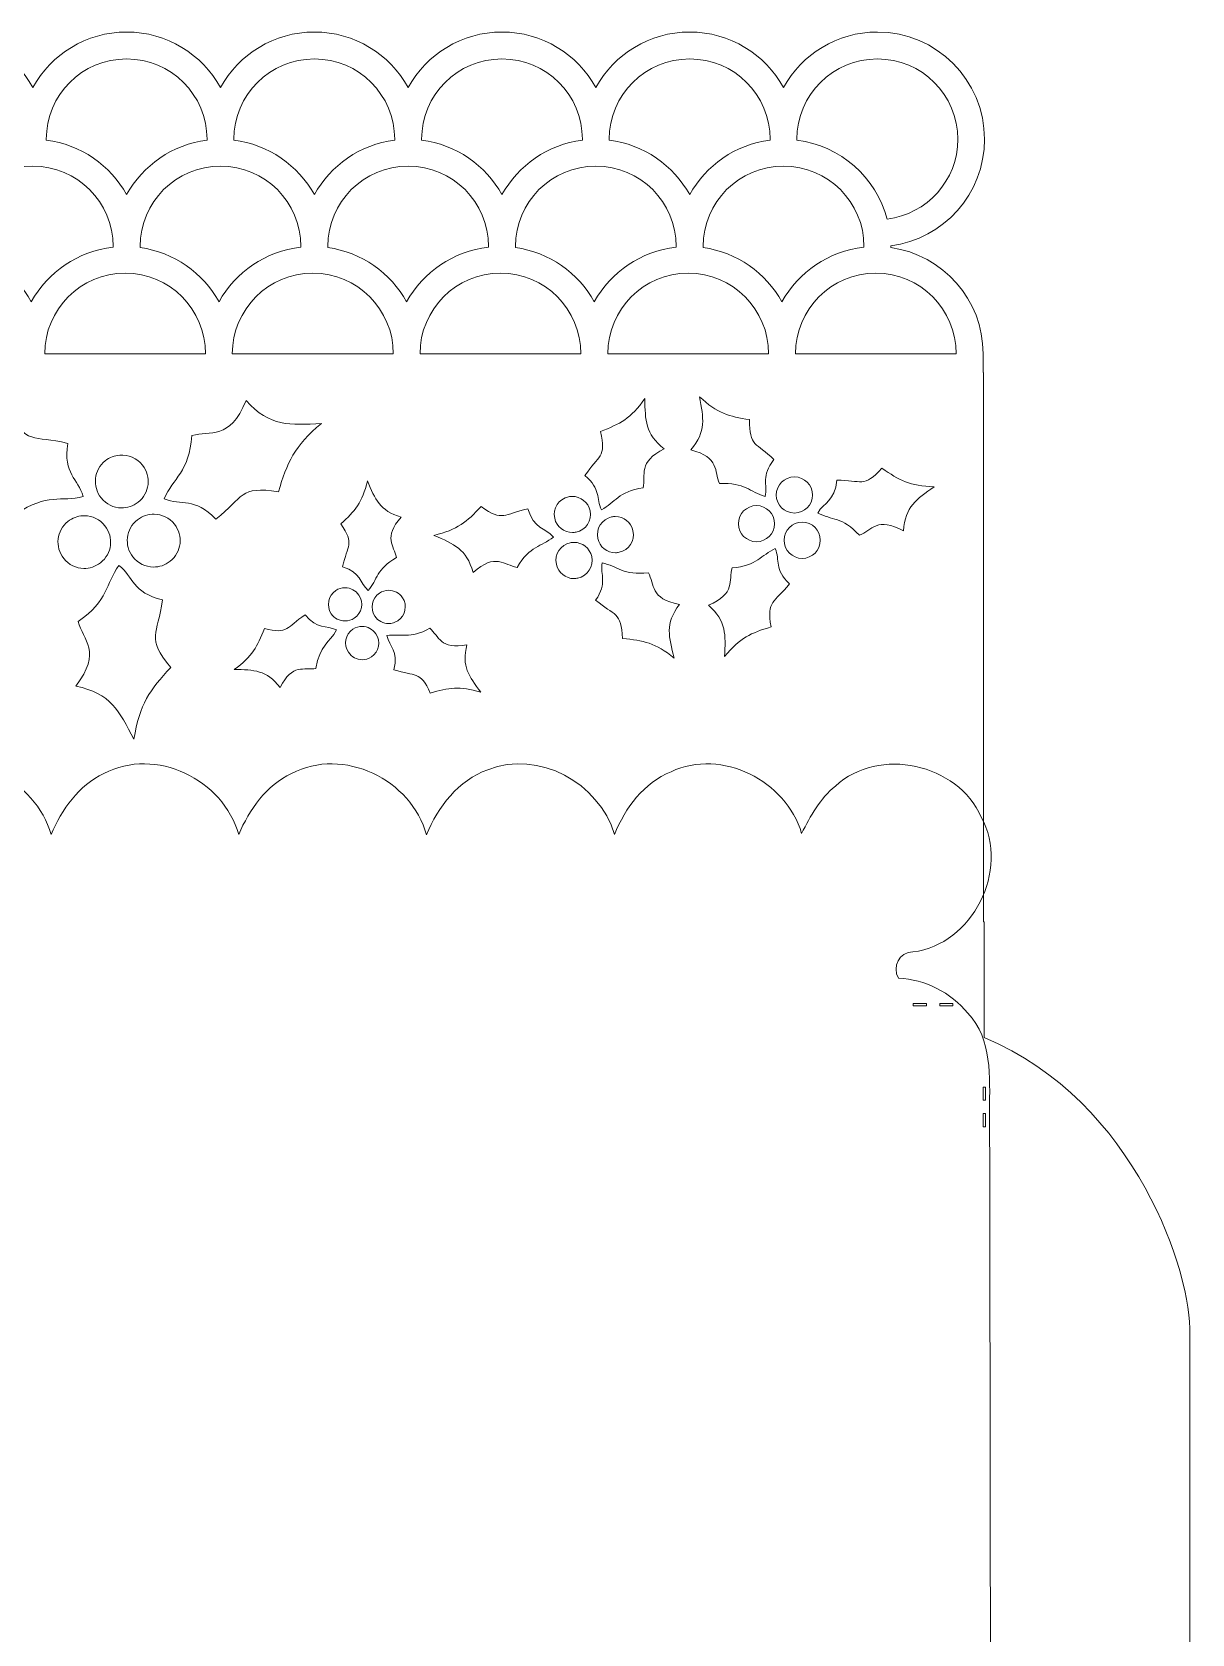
# Model space of a CAD drawing. Header units: centimetres. Extents: x -16.3 to 16.3, y -13.7 to 13.7.
# Drawn here: x -7.95 to 1.96, y 0 to 13.68 of the extents above; entities that cross this region are included whole.
import ezdxf

# ---------------------------------------------------------------- set-up
doc = ezdxf.new("R2010")
doc.units = ezdxf.units.CM
doc.header["$MEASUREMENT"] = 0
doc.layers.add('Layer 1', color=7, linetype='Continuous')

msp = doc.modelspace()

# ---------------------------------------------------------------- linework, layer by layer
at = {"layer": 'Layer 1', "color": 37, "lineweight": 15}
for points, knots in [([(-13.5518, 13.68486), (-14.05769, 13.68486), (-14.46755, 13.27432), (-14.46755, 12.7684), (-14.46755, 12.7684), (-14.46755, 12.30125), (-14.11816, 11.91596), (-13.66627, 11.85967), (-13.66627, 11.85967), (-13.66628, 11.85719), (-13.66627, 11.85515), (-13.66627, 11.85265), (-13.66627, 11.85265), (-13.66627, 11.85265), (-13.66627, 11.84773), (-13.66627, 11.84773), (-13.66627, 11.84773), (-14.12432, 11.79716), (-14.4809, 11.40844), (-14.4809, 10.93689), (-14.4809, 10.93689), (-14.4809, 10.93689), (-14.4809, 10.77607), (-14.4809, 10.77607), (-14.4809, 10.77607), (-14.4809, 10.77607), (-14.48511, 10.77607), (-14.48511, 10.77607), (-14.48511, 10.77607), (-14.48511, 10.77607), (-14.48511, 5.37284), (-14.48511, 5.37284), (-14.48511, 5.37284), (-14.48511, 5.37284), (-14.4816, 5.37284), (-14.4816, 5.37284), (-14.4816, 5.37284), (-14.4816, 5.37284), (-14.4816, 5.0828), (-14.4816, 5.0828), (-14.4816, 5.0828), (-15.79493, 4.52906), (-16.26916, 3.06029), (-16.25061, 2.56027), (-16.25061, 2.56027), (-16.25061, 2.56027), (-16.25061, -4.94132), (-16.25061, -4.94132), (-16.25061, -4.94132), (-16.25061, -4.94132), (-14.4816, -4.94132), (-14.4816, -4.94132), (-14.4816, -4.94132), (-14.4816, -4.94132), (-14.4816, -5.12672), (-14.4816, -5.12672), (-14.4816, -5.12672), (-14.4816, -5.12672), (-14.483, -5.12672), (-14.483, -5.12672), (-14.483, -5.12672), (-14.483, -5.12672), (-14.483, -13.68522), (-14.483, -13.68522), (-14.483, -13.68522), (-14.483, -13.68522), (0.18661, -13.68522), (0.18661, -13.68522), (0.18661, -13.68522), (0.18661, -13.68522), (0.18661, -5.12672), (0.18661, -5.12672), (0.18661, -5.12672), (0.18661, -5.12672), (0.1852, -5.12672), (0.1852, -5.12672), (0.1852, -5.12672), (0.1852, -5.12672), (0.1852, -4.94132), (0.1852, -4.94132), (0.1852, -4.94132), (0.1852, -4.94132), (1.94157, -4.94132), (1.94157, -4.94132), (1.94157, -4.94132), (1.94157, -4.94132), (1.94157, 2.56027), (1.94157, 2.56027), (1.94157, 2.56027), (1.95983, 3.06387), (1.48935, 4.54962), (0.1852, 5.09404), (0.1852, 5.09404), (0.1852, 5.09404), (0.1852, 6.08213), (0.1852, 6.08213), (0.1852, 6.08213), (0.1852, 6.08213), (0.18029, 6.08213), (0.18029, 6.08213), (0.18029, 6.08213), (0.18029, 6.08213), (0.18029, 10.77607), (0.18029, 10.77607), (0.18029, 10.77607), (0.18029, 10.77607), (0.17608, 10.77607), (0.17608, 10.77607), (0.17608, 10.77607), (0.17608, 10.77607), (0.17608, 10.93689), (0.17608, 10.93689), (0.17608, 10.93689), (0.17608, 11.39969), (-0.16747, 11.78168), (-0.61327, 11.84351), (-0.61327, 11.84351), (-0.61327, 11.84351), (-0.61327, 11.85264), (-0.61327, 11.85264), (-0.61327, 11.85264), (-0.61327, 11.85264), (-0.61327, 11.85966), (-0.61327, 11.85966), (-0.61327, 11.85966), (-0.16131, 11.91597), (0.18801, 12.30122), (0.18801, 12.76839), (0.18801, 12.76839), (0.18801, 13.27429), (-0.22112, 13.68485), (-0.72704, 13.68485), (-0.72704, 13.68485), (-1.07199, 13.68485), (-1.37277, 13.49327), (-1.52903, 13.21152), (-1.52903, 13.21152), (-1.68523, 13.49327), (-1.98531, 13.68485), (-2.33031, 13.68485), (-2.33031, 13.68485), (-2.67525, 13.68485), (-2.97535, 13.49327), (-3.1316, 13.21152), (-3.1316, 13.21152), (-3.2878, 13.49327), (-3.58858, 13.68485), (-3.93359, 13.68485), (-3.93359, 13.68485), (-4.27853, 13.68485), (-4.57864, 13.49327), (-4.73487, 13.21152), (-4.73487, 13.21152), (-4.89108, 13.49327), (-5.19115, 13.68485), (-5.53616, 13.68485), (-5.53616, 13.68485), (-5.8811, 13.68485), (-6.18261, 13.49327), (-6.33885, 13.21152), (-6.33885, 13.21152), (-6.49505, 13.49327), (-6.79513, 13.68485), (-7.14014, 13.68485), (-7.14014, 13.68485), (-7.48509, 13.68485), (-7.78518, 13.49327), (-7.94143, 13.21152), (-7.94143, 13.21152), (-8.09762, 13.49327), (-8.39841, 13.68485), (-8.74341, 13.68485), (-8.74341, 13.68485), (-9.08836, 13.68485), (-9.38848, 13.49327), (-9.5447, 13.21152), (-9.5447, 13.21152), (-9.70093, 13.49327), (-10.00101, 13.68485), (-10.34599, 13.68485), (-10.34599, 13.68485), (-10.69097, 13.68485), (-10.99104, 13.49327), (-11.14727, 13.21152), (-11.14727, 13.21152), (-11.30348, 13.49327), (-11.60427, 13.68485), (-11.94926, 13.68485), (-11.94926, 13.68485), (-12.29423, 13.68485), (-12.59433, 13.49327), (-12.75055, 13.21152), (-12.75055, 13.21152), (-12.90676, 13.49327), (-13.20687, 13.68485), (-13.55183, 13.68485), (-13.55183, 13.68485), (-13.55183, 13.68485), (-13.5518, 13.68486), (-13.5518, 13.68486)], [0, 0, 0, 0, 0.01960784, 0.01960784, 0.01960784, 0.01960784, 0.03921569, 0.03921569, 0.03921569, 0.03921569, 0.05882353, 0.05882353, 0.05882353, 0.05882353, 0.07843137, 0.07843137, 0.07843137, 0.07843137, 0.09803922, 0.09803922, 0.09803922, 0.09803922, 0.11764706, 0.11764706, 0.11764706, 0.11764706, 0.1372549, 0.1372549, 0.1372549, 0.1372549, 0.15686275, 0.15686275, 0.15686275, 0.15686275, 0.17647059, 0.17647059, 0.17647059, 0.17647059, 0.19607843, 0.19607843, 0.19607843, 0.19607843, 0.21568627, 0.21568627, 0.21568627, 0.21568627, 0.23529412, 0.23529412, 0.23529412, 0.23529412, 0.25490196, 0.25490196, 0.25490196, 0.25490196, 0.2745098, 0.2745098, 0.2745098, 0.2745098, 0.29411765, 0.29411765, 0.29411765, 0.29411765, 0.31372549, 0.31372549, 0.31372549, 0.31372549, 0.33333333, 0.33333333, 0.33333333, 0.33333333, 0.35294118, 0.35294118, 0.35294118, 0.35294118, 0.37254902, 0.37254902, 0.37254902, 0.37254902, 0.39215686, 0.39215686, 0.39215686, 0.39215686, 0.41176471, 0.41176471, 0.41176471, 0.41176471, 0.43137255, 0.43137255, 0.43137255, 0.43137255, 0.45098039, 0.45098039, 0.45098039, 0.45098039, 0.47058824, 0.47058824, 0.47058824, 0.47058824, 0.49019608, 0.49019608, 0.49019608, 0.49019608, 0.50980392, 0.50980392, 0.50980392, 0.50980392, 0.52941176, 0.52941176, 0.52941176, 0.52941176, 0.54901961, 0.54901961, 0.54901961, 0.54901961, 0.56862745, 0.56862745, 0.56862745, 0.56862745, 0.58823529, 0.58823529, 0.58823529, 0.58823529, 0.60784314, 0.60784314, 0.60784314, 0.60784314, 0.62745098, 0.62745098, 0.62745098, 0.62745098, 0.64705882, 0.64705882, 0.64705882, 0.64705882, 0.66666667, 0.66666667, 0.66666667, 0.66666667, 0.68627451, 0.68627451, 0.68627451, 0.68627451, 0.70588235, 0.70588235, 0.70588235, 0.70588235, 0.7254902, 0.7254902, 0.7254902, 0.7254902, 0.74509804, 0.74509804, 0.74509804, 0.74509804, 0.76470588, 0.76470588, 0.76470588, 0.76470588, 0.78431373, 0.78431373, 0.78431373, 0.78431373, 0.80392157, 0.80392157, 0.80392157, 0.80392157, 0.82352941, 0.82352941, 0.82352941, 0.82352941, 0.84313725, 0.84313725, 0.84313725, 0.84313725, 0.8627451, 0.8627451, 0.8627451, 0.8627451, 0.88235294, 0.88235294, 0.88235294, 0.88235294, 0.90196078, 0.90196078, 0.90196078, 0.90196078, 0.92156863, 0.92156863, 0.92156863, 0.92156863, 0.94117647, 0.94117647, 0.94117647, 0.94117647, 0.96078431, 0.96078431, 0.96078431, 0.96078431, 1, 1, 1, 1]), ([(-7.14012, 13.45522), (-6.76068, 13.45522), (-6.45261, 13.14783), (-6.45261, 12.76841), (-6.45261, 12.76841), (-6.45261, 12.76841), (-6.45261, 12.76139), (-6.45261, 12.76139), (-6.45261, 12.76139), (-6.74864, 12.72436), (-7.00153, 12.54579), (-7.14012, 12.29579), (-7.14012, 12.29579), (-7.27873, 12.5458), (-7.53018, 12.72436), (-7.82623, 12.76139), (-7.82623, 12.76139), (-7.82623, 12.76139), (-7.82623, 12.76841), (-7.82623, 12.76841), (-7.82623, 12.76841), (-7.82623, 13.14785), (-7.51955, 13.45522), (-7.14012, 13.45522)], [0, 0, 0, 0, 0.14285714, 0.14285714, 0.14285714, 0.14285714, 0.28571429, 0.28571429, 0.28571429, 0.28571429, 0.42857143, 0.42857143, 0.42857143, 0.42857143, 0.57142857, 0.57142857, 0.57142857, 0.57142857, 0.71428571, 0.71428571, 0.71428571, 0.71428571, 1, 1, 1, 1]), ([(-5.53615, 13.45522), (-5.1567, 13.45522), (-4.85004, 13.14783), (-4.85004, 12.76841), (-4.85004, 12.76841), (-4.85004, 12.76841), (-4.85004, 12.76139), (-4.85004, 12.76139), (-4.85004, 12.76139), (-5.14609, 12.72436), (-5.39756, 12.54576), (-5.53615, 12.29579), (-5.53615, 12.29579), (-5.67477, 12.54577), (-5.92763, 12.72436), (-6.22367, 12.76139), (-6.22367, 12.76139), (-6.22367, 12.76139), (-6.22367, 12.76841), (-6.22367, 12.76841), (-6.22367, 12.76841), (-6.22366, 13.14785), (-5.91558, 13.45522), (-5.53615, 13.45522)], [0, 0, 0, 0, 0.14285714, 0.14285714, 0.14285714, 0.14285714, 0.28571429, 0.28571429, 0.28571429, 0.28571429, 0.42857143, 0.42857143, 0.42857143, 0.42857143, 0.57142857, 0.57142857, 0.57142857, 0.57142857, 0.71428571, 0.71428571, 0.71428571, 0.71428571, 1, 1, 1, 1]), ([(-3.93358, 13.45522), (-3.55413, 13.45522), (-3.24677, 13.14783), (-3.24677, 12.76841), (-3.24677, 12.76841), (-3.24677, 12.76841), (-3.24677, 12.76139), (-3.24677, 12.76139), (-3.24677, 12.76139), (-3.54281, 12.72436), (-3.79499, 12.54576), (-3.93358, 12.29579), (-3.93358, 12.29579), (-4.07219, 12.54577), (-4.32436, 12.72436), (-4.62039, 12.76139), (-4.62039, 12.76139), (-4.62039, 12.76139), (-4.62039, 12.76841), (-4.62039, 12.76841), (-4.62039, 12.76841), (-4.62039, 13.14785), (-4.31301, 13.45522), (-3.93358, 13.45522)], [0, 0, 0, 0, 0.14285714, 0.14285714, 0.14285714, 0.14285714, 0.28571429, 0.28571429, 0.28571429, 0.28571429, 0.42857143, 0.42857143, 0.42857143, 0.42857143, 0.57142857, 0.57142857, 0.57142857, 0.57142857, 0.71428571, 0.71428571, 0.71428571, 0.71428571, 1, 1, 1, 1]), ([(-2.33031, 13.45522), (-1.95087, 13.45522), (-1.64279, 13.14783), (-1.64279, 12.76841), (-1.64279, 12.76841), (-1.64279, 12.76591), (-1.64419, 12.76388), (-1.64419, 12.76139), (-1.64419, 12.76139), (-1.94023, 12.72436), (-2.19169, 12.54576), (-2.3303, 12.29579), (-2.3303, 12.29579), (-2.46892, 12.54577), (-2.72179, 12.72436), (-3.01782, 12.76139), (-3.01782, 12.76139), (-3.01782, 12.76139), (-3.01782, 12.76841), (-3.01782, 12.76841), (-3.01782, 12.76841), (-3.01782, 13.14785), (-2.70973, 13.45522), (-2.3303, 13.45522), (-2.3303, 13.45522), (-2.3303, 13.45522), (-2.33031, 13.45522), (-2.33031, 13.45522)], [0, 0, 0, 0, 0.125, 0.125, 0.125, 0.125, 0.25, 0.25, 0.25, 0.25, 0.375, 0.375, 0.375, 0.375, 0.5, 0.5, 0.5, 0.5, 0.625, 0.625, 0.625, 0.625, 0.75, 0.75, 0.75, 0.75, 1, 1, 1, 1]), ([(-0.72704, 13.45522), (-0.34759, 13.45522), (-0.04023, 13.14783), (-0.04023, 12.76841), (-0.04023, 12.76841), (-0.04023, 12.41748), (-0.30376, 12.12874), (-0.64348, 12.08721), (-0.64348, 12.08721), (-0.73756, 12.44367), (-1.04118, 12.71471), (-1.41456, 12.76138), (-1.41456, 12.76138), (-1.41456, 12.76138), (-1.41456, 12.7684), (-1.41456, 12.7684), (-1.41456, 12.7684), (-1.41455, 13.14784), (-1.10648, 13.45521), (-0.72704, 13.45521), (-0.72704, 13.45521), (-0.72704, 13.45521), (-0.72704, 13.45522), (-0.72704, 13.45522)], [0, 0, 0, 0, 0.14285714, 0.14285714, 0.14285714, 0.14285714, 0.28571429, 0.28571429, 0.28571429, 0.28571429, 0.42857143, 0.42857143, 0.42857143, 0.42857143, 0.57142857, 0.57142857, 0.57142857, 0.57142857, 0.71428571, 0.71428571, 0.71428571, 0.71428571, 1, 1, 1, 1]), ([(-7.94141, 12.53947), (-7.56197, 12.53947), (-7.25459, 12.23206), (-7.25459, 11.85266), (-7.25459, 11.85266), (-7.25459, 11.85266), (-7.25459, 11.84634), (-7.25459, 11.84634), (-7.25459, 11.84634), (-7.55606, 11.81284), (-7.81346, 11.6343), (-7.95405, 11.38074), (-7.95405, 11.38074), (-8.09066, 11.62713), (-8.33775, 11.80302), (-8.62822, 11.84353), (-8.62822, 11.84353), (-8.62822, 11.84353), (-8.62822, 11.85266), (-8.62822, 11.85266), (-8.62822, 11.85266), (-8.62822, 12.23207), (-8.32078, 12.53947), (-7.94141, 12.53947)], [0, 0, 0, 0, 0.14285714, 0.14285714, 0.14285714, 0.14285714, 0.28571429, 0.28571429, 0.28571429, 0.28571429, 0.42857143, 0.42857143, 0.42857143, 0.42857143, 0.57142857, 0.57142857, 0.57142857, 0.57142857, 0.71428571, 0.71428571, 0.71428571, 0.71428571, 1, 1, 1, 1]), ([(-6.33744, 12.53947), (-5.958, 12.53947), (-5.65133, 12.23206), (-5.65133, 11.85266), (-5.65133, 11.85266), (-5.65133, 11.85266), (-5.65133, 11.84634), (-5.65133, 11.84634), (-5.65133, 11.84634), (-5.95278, 11.81284), (-6.2102, 11.6343), (-6.35079, 11.38074), (-6.35079, 11.38074), (-6.48742, 11.62713), (-6.73447, 11.80302), (-7.02496, 11.84353), (-7.02496, 11.84353), (-7.02498, 11.84651), (-7.02496, 11.84968), (-7.02496, 11.85266), (-7.02496, 11.85266), (-7.02496, 12.23207), (-6.71689, 12.53947), (-6.33744, 12.53947)], [0, 0, 0, 0, 0.14285714, 0.14285714, 0.14285714, 0.14285714, 0.28571429, 0.28571429, 0.28571429, 0.28571429, 0.42857143, 0.42857143, 0.42857143, 0.42857143, 0.57142857, 0.57142857, 0.57142857, 0.57142857, 0.71428571, 0.71428571, 0.71428571, 0.71428571, 1, 1, 1, 1]), ([(-4.73487, 12.53947), (-4.35544, 12.53947), (-4.04876, 12.23206), (-4.04876, 11.85266), (-4.04876, 11.85266), (-4.04876, 11.85266), (-4.04876, 11.84634), (-4.04876, 11.84634), (-4.04876, 11.84634), (-4.35021, 11.81284), (-4.60763, 11.6343), (-4.74822, 11.38074), (-4.74822, 11.38074), (-4.88483, 11.62713), (-5.13121, 11.80302), (-5.42169, 11.84353), (-5.42169, 11.84353), (-5.42169, 11.84353), (-5.42169, 11.85266), (-5.42169, 11.85266), (-5.42169, 11.85266), (-5.42169, 12.23207), (-5.11433, 12.53947), (-4.73487, 12.53947)], [0, 0, 0, 0, 0.14285714, 0.14285714, 0.14285714, 0.14285714, 0.28571429, 0.28571429, 0.28571429, 0.28571429, 0.42857143, 0.42857143, 0.42857143, 0.42857143, 0.57142857, 0.57142857, 0.57142857, 0.57142857, 0.71428571, 0.71428571, 0.71428571, 0.71428571, 1, 1, 1, 1]), ([(-3.1316, 12.53947), (-2.75216, 12.53947), (-2.44549, 12.23206), (-2.44549, 11.85266), (-2.44549, 11.85266), (-2.44549, 11.85266), (-2.44549, 11.84634), (-2.44549, 11.84634), (-2.44549, 11.84634), (-2.74696, 11.81284), (-3.00435, 11.6343), (-3.14495, 11.38074), (-3.14495, 11.38074), (-3.28158, 11.62713), (-3.52865, 11.80302), (-3.81912, 11.84353), (-3.81912, 11.84353), (-3.81912, 11.84353), (-3.81912, 11.85266), (-3.81912, 11.85266), (-3.81912, 11.85266), (-3.81912, 12.23207), (-3.51106, 12.53947), (-3.1316, 12.53947)], [0, 0, 0, 0, 0.14285714, 0.14285714, 0.14285714, 0.14285714, 0.28571429, 0.28571429, 0.28571429, 0.28571429, 0.42857143, 0.42857143, 0.42857143, 0.42857143, 0.57142857, 0.57142857, 0.57142857, 0.57142857, 0.71428571, 0.71428571, 0.71428571, 0.71428571, 1, 1, 1, 1]), ([(-1.52903, 12.53947), (-1.14958, 12.53947), (-0.84151, 12.23206), (-0.84151, 11.85266), (-0.84151, 11.85266), (-0.84151, 11.8506), (-0.84292, 11.8484), (-0.84292, 11.84634), (-0.84292, 11.84634), (-1.14438, 11.81284), (-1.40177, 11.6343), (-1.54238, 11.38074), (-1.54238, 11.38074), (-1.67899, 11.62713), (-1.92537, 11.80302), (-2.21585, 11.84353), (-2.21585, 11.84353), (-2.21585, 11.84353), (-2.21585, 11.85266), (-2.21585, 11.85266), (-2.21585, 11.85266), (-2.21585, 12.23207), (-1.90847, 12.53947), (-1.52904, 12.53947), (-1.52904, 12.53947), (-1.52904, 12.53947), (-1.52903, 12.53947), (-1.52903, 12.53947)], [0, 0, 0, 0, 0.125, 0.125, 0.125, 0.125, 0.25, 0.25, 0.25, 0.25, 0.375, 0.375, 0.375, 0.375, 0.5, 0.5, 0.5, 0.5, 0.625, 0.625, 0.625, 0.625, 0.75, 0.75, 0.75, 0.75, 1, 1, 1, 1]), ([(-7.15206, 11.62442), (-6.77262, 11.62442), (-6.46524, 11.31633), (-6.46524, 10.9369), (-6.46524, 10.9369), (-6.46524, 10.9369), (-7.83957, 10.9369), (-7.83957, 10.9369), (-7.83957, 10.9369), (-7.83957, 11.31632), (-7.53143, 11.62442), (-7.15205, 11.62442), (-7.15205, 11.62442), (-7.15205, 11.62442), (-7.15206, 11.62442), (-7.15206, 11.62442)], [0, 0, 0, 0, 0.2, 0.2, 0.2, 0.2, 0.4, 0.4, 0.4, 0.4, 0.6, 0.6, 0.6, 0.6, 1, 1, 1, 1]), ([(-5.54949, 11.62442), (-5.17007, 11.62442), (-4.86196, 11.31633), (-4.86197, 10.9369), (-4.86197, 10.9369), (-4.86197, 10.9369), (-6.23701, 10.9369), (-6.23701, 10.9369), (-6.23701, 10.9369), (-6.23701, 11.31632), (-5.92895, 11.62442), (-5.54949, 11.62442)], [0, 0, 0, 0, 0.25, 0.25, 0.25, 0.25, 0.5, 0.5, 0.5, 0.5, 1, 1, 1, 1]), ([(-3.94622, 11.62442), (-3.56677, 11.62442), (-3.25939, 11.31633), (-3.25941, 10.9369), (-3.25941, 10.9369), (-3.25941, 10.9369), (-4.63374, 10.9369), (-4.63374, 10.9369), (-4.63374, 10.9369), (-4.63374, 11.31632), (-4.32568, 11.62442), (-3.94622, 11.62442)], [0, 0, 0, 0, 0.25, 0.25, 0.25, 0.25, 0.5, 0.5, 0.5, 0.5, 1, 1, 1, 1]), ([(-2.34366, 11.62442), (-1.96421, 11.62442), (-1.65613, 11.31633), (-1.65614, 10.9369), (-1.65614, 10.9369), (-1.65614, 10.9369), (-3.02977, 10.9369), (-3.02977, 10.9369), (-3.02977, 10.9369), (-3.02977, 11.31632), (-2.72311, 11.62442), (-2.34366, 11.62442)], [0, 0, 0, 0, 0.25, 0.25, 0.25, 0.25, 0.5, 0.5, 0.5, 0.5, 1, 1, 1, 1]), ([(-0.74038, 11.62442), (-0.36095, 11.62442), (-0.05357, 11.31633), (-0.05357, 10.9369), (-0.05357, 10.9369), (-0.05357, 10.9369), (-1.4272, 10.9369), (-1.4272, 10.9369), (-1.4272, 10.9369), (-1.4272, 11.31632), (-1.11983, 11.62442), (-0.74038, 11.62442)], [0, 0, 0, 0, 0.25, 0.25, 0.25, 0.25, 0.5, 0.5, 0.5, 0.5, 1, 1, 1, 1]), ([(-2.71375, 10.55346), (-2.70965, 10.36464), (-2.7123, 10.25352), (-2.54731, 10.12438), (-2.54731, 10.12438), (-2.77551, 10.01119), (-2.70444, 9.90209), (-2.72709, 9.79151), (-2.72709, 9.79151), (-2.94173, 9.7587), (-2.96545, 9.6667), (-3.08454, 9.6033), (-3.08454, 9.6033), (-3.13133, 9.70068), (-3.08525, 9.78045), (-3.22569, 9.89544), (-3.22569, 9.89544), (-3.10891, 10.06928), (-3.03936, 10.04784), (-3.09296, 10.27326), (-3.09296, 10.27326), (-2.92625, 10.33562), (-2.83307, 10.38305), (-2.71374, 10.55346), (-2.71374, 10.55346), (-2.71374, 10.55346), (-2.71375, 10.55346), (-2.71375, 10.55346)], [0, 0, 0, 0, 0.125, 0.125, 0.125, 0.125, 0.25, 0.25, 0.25, 0.25, 0.375, 0.375, 0.375, 0.375, 0.5, 0.5, 0.5, 0.5, 0.625, 0.625, 0.625, 0.625, 0.75, 0.75, 0.75, 0.75, 1, 1, 1, 1]), ([(-2.24745, 10.56962), (-2.09526, 10.42776), (-1.99439, 10.40001), (-1.81837, 10.37369), (-1.81837, 10.37369), (-1.8239, 10.14205), (-1.76089, 10.17814), (-1.6105, 10.03239), (-1.6105, 10.03239), (-1.72397, 9.8907), (-1.66154, 9.82206), (-1.68705, 9.71707), (-1.68705, 9.71707), (-1.81673, 9.75431), (-1.85934, 9.83988), (-2.07611, 9.82733), (-2.07611, 9.82733), (-2.12127, 9.93078), (-2.07445, 10.05202), (-2.3212, 10.11526), (-2.3212, 10.11526), (-2.18669, 10.2759), (-2.21218, 10.38409), (-2.24746, 10.56963), (-2.24746, 10.56963), (-2.24746, 10.56963), (-2.24745, 10.56962), (-2.24745, 10.56962)], [0, 0, 0, 0, 0.125, 0.125, 0.125, 0.125, 0.25, 0.25, 0.25, 0.25, 0.375, 0.375, 0.375, 0.375, 0.5, 0.5, 0.5, 0.5, 0.625, 0.625, 0.625, 0.625, 0.75, 0.75, 0.75, 0.75, 1, 1, 1, 1]), ([(-8.15771, 10.45023), (-7.9958, 10.15304), (-7.93938, 10.24363), (-7.64295, 10.17073), (-7.64295, 10.17073), (-7.68303, 9.90846), (-7.55434, 9.86959), (-7.51022, 9.71707), (-7.51022, 9.71707), (-7.70038, 9.66869), (-7.81728, 9.74614), (-8.08116, 9.5717), (-8.08116, 9.5717), (-8.21327, 9.66919), (-8.24418, 9.85499), (-8.60224, 9.75429), (-8.60224, 9.75429), (-8.55001, 10.05534), (-8.66153, 10.17371), (-8.84312, 10.38211), (-8.84312, 10.38211), (-8.54772, 10.31629), (-8.39795, 10.35495), (-8.15771, 10.45023)], [0, 0, 0, 0, 0.14285714, 0.14285714, 0.14285714, 0.14285714, 0.28571429, 0.28571429, 0.28571429, 0.28571429, 0.42857143, 0.42857143, 0.42857143, 0.42857143, 0.57142857, 0.57142857, 0.57142857, 0.57142857, 0.71428571, 0.71428571, 0.71428571, 0.71428571, 1, 1, 1, 1]), ([(-6.11973, 10.53591), (-5.91363, 10.31088), (-5.74852, 10.32648), (-5.47505, 10.34138), (-5.47505, 10.34138), (-5.70952, 10.14809), (-5.76903, 10.00482), (-5.84304, 9.75639), (-5.84304, 9.75639), (-6.1771, 9.81093), (-6.13789, 9.71138), (-6.37816, 9.52324), (-6.37816, 9.52324), (-6.56012, 9.71554), (-6.67293, 9.638), (-6.81989, 9.6967), (-6.81989, 9.6967), (-6.74062, 9.87621), (-6.60682, 9.92184), (-6.58252, 10.23815), (-6.58252, 10.23815), (-6.42478, 10.28285), (-6.25992, 10.19173), (-6.11973, 10.53591)], [0, 0, 0, 0, 0.14285714, 0.14285714, 0.14285714, 0.14285714, 0.28571429, 0.28571429, 0.28571429, 0.28571429, 0.42857143, 0.42857143, 0.42857143, 0.42857143, 0.57142857, 0.57142857, 0.57142857, 0.57142857, 0.71428571, 0.71428571, 0.71428571, 0.71428571, 1, 1, 1, 1]), ([(-7.19841, 10.07031), (-7.12618, 10.07556), (-7.053, 10.04585), (-7.00458, 9.98463), (-7.00458, 9.98463), (-6.92713, 9.88668), (-6.94316, 9.74607), (-7.0411, 9.66861), (-7.0411, 9.66861), (-7.08396, 9.63472), (-7.13545, 9.61844), (-7.18577, 9.61945), (-7.18577, 9.61945), (-7.25045, 9.62076), (-7.31355, 9.65003), (-7.35712, 9.70513), (-7.35712, 9.70513), (-7.43457, 9.80308), (-7.41995, 9.94439), (-7.322, 10.02185), (-7.322, 10.02185), (-7.28527, 10.0509), (-7.24175, 10.06716), (-7.1984, 10.07031), (-7.1984, 10.07031), (-7.1984, 10.07031), (-7.19841, 10.07031), (-7.19841, 10.07031)], [0, 0, 0, 0, 0.125, 0.125, 0.125, 0.125, 0.25, 0.25, 0.25, 0.25, 0.375, 0.375, 0.375, 0.375, 0.5, 0.5, 0.5, 0.5, 0.625, 0.625, 0.625, 0.625, 0.75, 0.75, 0.75, 0.75, 1, 1, 1, 1]), ([(-1.43633, 9.88421), (-1.35085, 9.88421), (-1.28183, 9.81519), (-1.28183, 9.72971), (-1.28183, 9.72971), (-1.28183, 9.64423), (-1.35085, 9.57591), (-1.43633, 9.57591), (-1.43633, 9.57591), (-1.52181, 9.57591), (-1.59083, 9.64423), (-1.59083, 9.72971), (-1.59083, 9.72971), (-1.59083, 9.81519), (-1.52181, 9.88421), (-1.43633, 9.88421)], [0, 0, 0, 0, 0.2, 0.2, 0.2, 0.2, 0.4, 0.4, 0.4, 0.4, 0.6, 0.6, 0.6, 0.6, 1, 1, 1, 1]), ([(-0.68772, 9.95865), (-0.5425, 9.85668), (-0.44975, 9.80486), (-0.24178, 9.80064), (-0.24178, 9.80064), (-0.39494, 9.69252), (-0.49001, 9.63116), (-0.50513, 9.42282), (-0.50513, 9.42282), (-0.72655, 9.5481), (-0.77646, 9.42858), (-0.88014, 9.3856), (-0.88014, 9.3856), (-1.02749, 9.54512), (-1.11811, 9.51318), (-1.23689, 9.57591), (-1.23689, 9.57591), (-1.18291, 9.66983), (-1.09001, 9.6756), (-1.07396, 9.85611), (-1.07396, 9.85611), (-0.86506, 9.85712), (-0.84393, 9.78751), (-0.68771, 9.95864), (-0.68771, 9.95864), (-0.68771, 9.95864), (-0.68772, 9.95865), (-0.68772, 9.95865)], [0, 0, 0, 0, 0.125, 0.125, 0.125, 0.125, 0.25, 0.25, 0.25, 0.25, 0.375, 0.375, 0.375, 0.375, 0.5, 0.5, 0.5, 0.5, 0.625, 0.625, 0.625, 0.625, 0.75, 0.75, 0.75, 0.75, 1, 1, 1, 1]), ([(-5.08319, 9.8512), (-5.01543, 9.69148), (-4.9793, 9.59483), (-4.79456, 9.5408), (-4.79456, 9.5408), (-4.95075, 9.36654), (-4.85431, 9.29806), (-4.83599, 9.19599), (-4.83599, 9.19599), (-5.00797, 9.09493), (-4.99613, 9.00832), (-5.07617, 8.91368), (-5.07617, 8.91368), (-5.14924, 8.98085), (-5.13628, 9.06563), (-5.29528, 9.11593), (-5.29528, 9.11593), (-5.2548, 9.30402), (-5.18827, 9.30841), (-5.31073, 9.48251), (-5.31073, 9.48251), (-5.18972, 9.59247), (-5.12702, 9.66516), (-5.0832, 9.8512), (-5.0832, 9.8512), (-5.0832, 9.8512), (-5.08319, 9.8512), (-5.08319, 9.8512)], [0, 0, 0, 0, 0.125, 0.125, 0.125, 0.125, 0.25, 0.25, 0.25, 0.25, 0.375, 0.375, 0.375, 0.375, 0.5, 0.5, 0.5, 0.5, 0.625, 0.625, 0.625, 0.625, 0.75, 0.75, 0.75, 0.75, 1, 1, 1, 1]), ([(-3.33385, 9.71777), (-3.26168, 9.7183), (-3.19632, 9.66803), (-3.18076, 9.59487), (-3.18076, 9.59487), (-3.16298, 9.51126), (-3.21724, 9.43006), (-3.30085, 9.41228), (-3.30085, 9.41228), (-3.3113, 9.41006), (-3.32149, 9.40956), (-3.33175, 9.40947), (-3.33175, 9.40947), (-3.40355, 9.4088), (-3.46787, 9.4578), (-3.48344, 9.53096), (-3.48344, 9.53096), (-3.50121, 9.61457), (-3.44906, 9.69647), (-3.36546, 9.71425), (-3.36546, 9.71425), (-3.355, 9.71647), (-3.34417, 9.71769), (-3.33386, 9.71776), (-3.33386, 9.71776), (-3.33386, 9.71776), (-3.33385, 9.71777), (-3.33385, 9.71777)], [0, 0, 0, 0, 0.125, 0.125, 0.125, 0.125, 0.25, 0.25, 0.25, 0.25, 0.375, 0.375, 0.375, 0.375, 0.5, 0.5, 0.5, 0.5, 0.625, 0.625, 0.625, 0.625, 0.75, 0.75, 0.75, 0.75, 1, 1, 1, 1]), ([(-4.11266, 9.63139), (-3.92426, 9.4965), (-3.91761, 9.56855), (-3.71307, 9.61102), (-3.71307, 9.61102), (-3.65983, 9.4378), (-3.567, 9.45148), (-3.49467, 9.37085), (-3.49467, 9.37085), (-3.59779, 9.28478), (-3.69414, 9.2984), (-3.80507, 9.11171), (-3.80507, 9.11171), (-3.91542, 9.13218), (-3.98957, 9.23747), (-4.18008, 9.06887), (-4.18008, 9.06887), (-4.2382, 9.26951), (-4.34346, 9.311), (-4.51576, 9.38489), (-4.51576, 9.38489), (-4.31323, 9.43229), (-4.23349, 9.50144), (-4.11266, 9.63138), (-4.11266, 9.63138), (-4.11266, 9.63138), (-4.11266, 9.63139), (-4.11266, 9.63139)], [0, 0, 0, 0, 0.125, 0.125, 0.125, 0.125, 0.25, 0.25, 0.25, 0.25, 0.375, 0.375, 0.375, 0.375, 0.5, 0.5, 0.5, 0.5, 0.625, 0.625, 0.625, 0.625, 0.75, 0.75, 0.75, 0.75, 1, 1, 1, 1]), ([(-1.76007, 9.63912), (-1.67459, 9.63912), (-1.60628, 9.5701), (-1.60628, 9.48462), (-1.60628, 9.48462), (-1.60628, 9.39914), (-1.6746, 9.33082), (-1.76007, 9.33082), (-1.76007, 9.33082), (-1.84555, 9.33082), (-1.91457, 9.39914), (-1.91457, 9.48462), (-1.91457, 9.48462), (-1.91457, 9.5701), (-1.84555, 9.63912), (-1.76007, 9.63912)], [0, 0, 0, 0, 0.2, 0.2, 0.2, 0.2, 0.4, 0.4, 0.4, 0.4, 0.6, 0.6, 0.6, 0.6, 1, 1, 1, 1]), ([(-7.51583, 9.55274), (-7.50955, 9.55312), (-7.50316, 9.5529), (-7.49687, 9.55274), (-7.49687, 9.55274), (-7.43214, 9.55121), (-7.36839, 9.52146), (-7.32481, 9.46636), (-7.32481, 9.46636), (-7.24736, 9.36841), (-7.26478, 9.2285), (-7.36274, 9.15104), (-7.36274, 9.15104), (-7.40559, 9.11715), (-7.45569, 9.10157), (-7.506, 9.10258), (-7.506, 9.10258), (-7.57068, 9.10388), (-7.63378, 9.13316), (-7.67735, 9.18826), (-7.67735, 9.18826), (-7.7548, 9.28621), (-7.73878, 9.42682), (-7.64083, 9.50428), (-7.64083, 9.50428), (-7.60333, 9.53393), (-7.55986, 9.55005), (-7.51582, 9.55274), (-7.51582, 9.55274), (-7.51582, 9.55274), (-7.51583, 9.55274), (-7.51583, 9.55274)], [0, 0, 0, 0, 0.11111111, 0.11111111, 0.11111111, 0.11111111, 0.22222222, 0.22222222, 0.22222222, 0.22222222, 0.33333333, 0.33333333, 0.33333333, 0.33333333, 0.44444444, 0.44444444, 0.44444444, 0.44444444, 0.55555556, 0.55555556, 0.55555556, 0.55555556, 0.66666667, 0.66666667, 0.66666667, 0.66666667, 0.77777778, 0.77777778, 0.77777778, 0.77777778, 1, 1, 1, 1]), ([(-6.90346, 9.56608), (-6.83874, 9.56483), (-6.77498, 9.5355), (-6.73141, 9.4804), (-6.73141, 9.4804), (-6.65396, 9.38245), (-6.66998, 9.24114), (-6.76793, 9.16368), (-6.76793, 9.16368), (-6.81078, 9.12979), (-6.86184, 9.11345), (-6.9126, 9.11452), (-6.9126, 9.11452), (-6.97786, 9.11589), (-7.0425, 9.1451), (-7.08606, 9.2002), (-7.08606, 9.2002), (-7.16352, 9.29815), (-7.14539, 9.44017), (-7.04744, 9.51762), (-7.04744, 9.51762), (-7.00459, 9.55151), (-6.95382, 9.56705), (-6.90347, 9.56608), (-6.90347, 9.56608), (-6.90347, 9.56608), (-6.90346, 9.56608), (-6.90346, 9.56608)], [0, 0, 0, 0, 0.125, 0.125, 0.125, 0.125, 0.25, 0.25, 0.25, 0.25, 0.375, 0.375, 0.375, 0.375, 0.5, 0.5, 0.5, 0.5, 0.625, 0.625, 0.625, 0.625, 0.75, 0.75, 0.75, 0.75, 1, 1, 1, 1]), ([(-2.96586, 9.54571), (-2.89408, 9.54644), (-2.83043, 9.49667), (-2.81487, 9.42352), (-2.81487, 9.42352), (-2.79708, 9.33991), (-2.84923, 9.25801), (-2.93285, 9.24023), (-2.93285, 9.24023), (-2.9433, 9.23801), (-2.95348, 9.23681), (-2.96375, 9.23672), (-2.96375, 9.23672), (-3.03555, 9.23605), (-3.09987, 9.28646), (-3.11544, 9.35962), (-3.11544, 9.35962), (-3.13322, 9.44323), (-3.08107, 9.52443), (-2.99746, 9.54221), (-2.99746, 9.54221), (-2.987, 9.54443), (-2.97611, 9.54562), (-2.96586, 9.54572), (-2.96586, 9.54572), (-2.96586, 9.54572), (-2.96586, 9.54571), (-2.96586, 9.54571)], [0, 0, 0, 0, 0.125, 0.125, 0.125, 0.125, 0.25, 0.25, 0.25, 0.25, 0.375, 0.375, 0.375, 0.375, 0.5, 0.5, 0.5, 0.5, 0.625, 0.625, 0.625, 0.625, 0.75, 0.75, 0.75, 0.75, 1, 1, 1, 1]), ([(-1.36891, 9.49726), (-1.28343, 9.49726), (-1.21511, 9.42824), (-1.21511, 9.34276), (-1.21511, 9.34276), (-1.21511, 9.25728), (-1.28343, 9.18826), (-1.36891, 9.18826), (-1.36891, 9.18826), (-1.45439, 9.18826), (-1.52271, 9.25728), (-1.52271, 9.34276), (-1.52271, 9.34276), (-1.52271, 9.42824), (-1.45439, 9.49726), (-1.36891, 9.49726)], [0, 0, 0, 0, 0.2, 0.2, 0.2, 0.2, 0.4, 0.4, 0.4, 0.4, 0.6, 0.6, 0.6, 0.6, 1, 1, 1, 1]), ([(-3.3191, 9.3252), (-3.24732, 9.32593), (-3.18297, 9.27687), (-3.16741, 9.20371), (-3.16741, 9.20371), (-3.14963, 9.1201), (-3.20248, 9.0375), (-3.28609, 9.01972), (-3.28609, 9.01972), (-3.29654, 9.0175), (-3.30743, 9.01557), (-3.31769, 9.01551), (-3.31769, 9.01551), (-3.38953, 9.01503), (-3.45382, 9.06595), (-3.46938, 9.13911), (-3.46938, 9.13911), (-3.48716, 9.22272), (-3.43361, 9.30392), (-3.34999, 9.3217), (-3.34999, 9.3217), (-3.33954, 9.32392), (-3.32935, 9.32511), (-3.31909, 9.32521), (-3.31909, 9.32521), (-3.31909, 9.32521), (-3.3191, 9.3252), (-3.3191, 9.3252)], [0, 0, 0, 0, 0.125, 0.125, 0.125, 0.125, 0.25, 0.25, 0.25, 0.25, 0.375, 0.375, 0.375, 0.375, 0.5, 0.5, 0.5, 0.5, 0.625, 0.625, 0.625, 0.625, 0.75, 0.75, 0.75, 0.75, 1, 1, 1, 1]), ([(-1.59926, 9.27183), (-1.55818, 9.1712), (-1.61065, 9.09577), (-1.47777, 8.97196), (-1.47777, 8.97196), (-1.60598, 8.80695), (-1.67504, 8.83089), (-1.63578, 8.60257), (-1.63578, 8.60257), (-1.80523, 8.55172), (-1.90191, 8.50982), (-2.03256, 8.34905), (-2.03256, 8.34905), (-2.02356, 8.53806), (-2.01433, 8.6492), (-2.1702, 8.78867), (-2.1702, 8.78867), (-1.93519, 8.88663), (-1.99819, 8.99906), (-1.96865, 9.1075), (-1.96865, 9.1075), (-1.75289, 9.12588), (-1.7219, 9.21706), (-1.59926, 9.27183)], [0, 0, 0, 0, 0.14285714, 0.14285714, 0.14285714, 0.14285714, 0.28571429, 0.28571429, 0.28571429, 0.28571429, 0.42857143, 0.42857143, 0.42857143, 0.42857143, 0.57142857, 0.57142857, 0.57142857, 0.57142857, 0.71428571, 0.71428571, 0.71428571, 0.71428571, 1, 1, 1, 1]), ([(-7.20614, 9.12787), (-7.08179, 9.03069), (-7.09165, 8.89457), (-6.83324, 8.83503), (-6.83324, 8.83503), (-6.8735, 8.53175), (-6.97925, 8.51677), (-6.76301, 8.25636), (-6.76301, 8.25636), (-6.94086, 8.0667), (-7.03109, 7.94303), (-7.07692, 7.64258), (-7.07692, 7.64258), (-7.20463, 7.88714), (-7.27373, 8.03477), (-7.57342, 8.09695), (-7.57342, 8.09695), (-7.34798, 8.39301), (-7.51106, 8.48947), (-7.55305, 8.64893), (-7.55305, 8.64893), (-7.29329, 8.83096), (-7.32097, 8.96771), (-7.20613, 9.12787), (-7.20613, 9.12787), (-7.20613, 9.12787), (-7.20614, 9.12787), (-7.20614, 9.12787)], [0, 0, 0, 0, 0.125, 0.125, 0.125, 0.125, 0.25, 0.25, 0.25, 0.25, 0.375, 0.375, 0.375, 0.375, 0.5, 0.5, 0.5, 0.5, 0.625, 0.625, 0.625, 0.625, 0.75, 0.75, 0.75, 0.75, 1, 1, 1, 1]), ([(-3.07752, 9.14964), (-2.94617, 9.12158), (-2.8977, 9.03917), (-2.68285, 9.06607), (-2.68285, 9.06607), (-2.63139, 8.96615), (-2.66904, 8.84263), (-2.4188, 8.7957), (-2.4188, 8.7957), (-2.54225, 8.62686), (-2.50977, 8.51942), (-2.46164, 8.33642), (-2.46164, 8.33642), (-2.62289, 8.46649), (-2.72704, 8.48837), (-2.90336, 8.50286), (-2.90336, 8.50286), (-2.91246, 8.73435), (-2.97398, 8.69679), (-3.1337, 8.83152), (-3.1337, 8.83152), (-3.02949, 8.98026), (-3.09677, 9.04268), (-3.07752, 9.14965), (-3.07752, 9.14965), (-3.07752, 9.14965), (-3.07752, 9.14964), (-3.07752, 9.14964)], [0, 0, 0, 0, 0.125, 0.125, 0.125, 0.125, 0.25, 0.25, 0.25, 0.25, 0.375, 0.375, 0.375, 0.375, 0.5, 0.5, 0.5, 0.5, 0.625, 0.625, 0.625, 0.625, 0.75, 0.75, 0.75, 0.75, 1, 1, 1, 1]), ([(-5.27421, 8.93755), (-5.2284, 8.93716), (-5.1828, 8.91515), (-5.15553, 8.87435), (-5.15553, 8.87435), (-5.1119, 8.80906), (-5.13028, 8.72065), (-5.19556, 8.67701), (-5.19556, 8.67701), (-5.22005, 8.66065), (-5.24771, 8.65375), (-5.27492, 8.65384), (-5.27492, 8.65384), (-5.32026, 8.65403), (-5.36493, 8.67483), (-5.3922, 8.71564), (-5.3922, 8.71564), (-5.43584, 8.78093), (-5.41887, 8.87004), (-5.35358, 8.91368), (-5.35358, 8.91368), (-5.3291, 8.93004), (-5.30172, 8.93779), (-5.27422, 8.93756), (-5.27422, 8.93756), (-5.27422, 8.93756), (-5.27421, 8.93755), (-5.27421, 8.93755)], [0, 0, 0, 0, 0.125, 0.125, 0.125, 0.125, 0.25, 0.25, 0.25, 0.25, 0.375, 0.375, 0.375, 0.375, 0.5, 0.5, 0.5, 0.5, 0.625, 0.625, 0.625, 0.625, 0.75, 0.75, 0.75, 0.75, 1, 1, 1, 1]), ([(-4.9013, 8.91578), (-4.85578, 8.9157), (-4.81059, 8.89338), (-4.78332, 8.85258), (-4.78332, 8.85258), (-4.73968, 8.78729), (-4.75805, 8.69958), (-4.82335, 8.65595), (-4.82335, 8.65595), (-4.84783, 8.63959), (-4.87479, 8.63198), (-4.902, 8.63207), (-4.902, 8.63207), (-4.94734, 8.63226), (-4.99201, 8.65377), (-5.01928, 8.69457), (-5.01928, 8.69457), (-5.06292, 8.75986), (-5.04594, 8.84757), (-4.98066, 8.8912), (-4.98066, 8.8912), (-4.95617, 8.90756), (-4.92861, 8.91583), (-4.9013, 8.91578)], [0, 0, 0, 0, 0.14285714, 0.14285714, 0.14285714, 0.14285714, 0.28571429, 0.28571429, 0.28571429, 0.28571429, 0.42857143, 0.42857143, 0.42857143, 0.42857143, 0.57142857, 0.57142857, 0.57142857, 0.57142857, 0.71428571, 0.71428571, 0.71428571, 0.71428571, 1, 1, 1, 1]), ([(-5.61551, 8.70651), (-5.51111, 8.57682), (-5.43642, 8.62077), (-5.34724, 8.57659), (-5.34724, 8.57659), (-5.40595, 8.46804), (-5.49168, 8.44569), (-5.52281, 8.24863), (-5.52281, 8.24863), (-5.62394, 8.22854), (-5.72382, 8.29442), (-5.829, 8.0857), (-5.829, 8.0857), (-5.94689, 8.23712), (-6.05007, 8.2351), (-6.22227, 8.2395), (-6.22227, 8.2395), (-6.06557, 8.34889), (-6.022, 8.43651), (-5.96313, 8.58853), (-5.96313, 8.58853), (-5.75645, 8.53756), (-5.77558, 8.60064), (-5.61551, 8.70651)], [0, 0, 0, 0, 0.14285714, 0.14285714, 0.14285714, 0.14285714, 0.28571429, 0.28571429, 0.28571429, 0.28571429, 0.42857143, 0.42857143, 0.42857143, 0.42857143, 0.57142857, 0.57142857, 0.57142857, 0.57142857, 0.71428571, 0.71428571, 0.71428571, 0.71428571, 1, 1, 1, 1]), ([(-5.12743, 8.60749), (-5.08221, 8.6071), (-5.03813, 8.58439), (-5.01085, 8.54358), (-5.01085, 8.54358), (-4.96722, 8.47829), (-4.98419, 8.39058), (-5.04947, 8.34695), (-5.04947, 8.34695), (-5.07396, 8.33059), (-5.10083, 8.32283), (-5.12812, 8.32307), (-5.12812, 8.32307), (-5.17362, 8.32347), (-5.21813, 8.34547), (-5.2454, 8.38627), (-5.2454, 8.38627), (-5.28903, 8.45156), (-5.27207, 8.53997), (-5.20677, 8.58361), (-5.20677, 8.58361), (-5.18229, 8.59997), (-5.15455, 8.60772), (-5.12742, 8.60749), (-5.12742, 8.60749), (-5.12742, 8.60749), (-5.12743, 8.60749), (-5.12743, 8.60749)], [0, 0, 0, 0, 0.125, 0.125, 0.125, 0.125, 0.25, 0.25, 0.25, 0.25, 0.375, 0.375, 0.375, 0.375, 0.5, 0.5, 0.5, 0.5, 0.625, 0.625, 0.625, 0.625, 0.75, 0.75, 0.75, 0.75, 1, 1, 1, 1]), ([(-4.55017, 8.59134), (-4.47225, 8.52359), (-4.46226, 8.40574), (-4.23275, 8.45089), (-4.23275, 8.45089), (-4.28062, 8.2648), (-4.21744, 8.18475), (-4.11407, 8.04498), (-4.11407, 8.04498), (-4.29594, 8.10108), (-4.39058, 8.08421), (-4.54596, 8.03655), (-4.54596, 8.03655), (-4.63252, 8.23098), (-4.6742, 8.17681), (-4.85636, 8.2374), (-4.85636, 8.2374), (-4.81806, 8.39979), (-4.89606, 8.43031), (-4.91605, 8.52814), (-4.91605, 8.52814), (-4.79441, 8.54891), (-4.72435, 8.49525), (-4.55017, 8.59134)], [0, 0, 0, 0, 0.14285714, 0.14285714, 0.14285714, 0.14285714, 0.28571429, 0.28571429, 0.28571429, 0.28571429, 0.42857143, 0.42857143, 0.42857143, 0.42857143, 0.57142857, 0.57142857, 0.57142857, 0.57142857, 0.71428571, 0.71428571, 0.71428571, 0.71428571, 1, 1, 1, 1]), ([(-0.42156, 5.3862), (-0.42156, 5.3862), (-0.30849, 5.3862), (-0.30849, 5.3862), (-0.30849, 5.3862), (-0.30849, 5.3862), (-0.30849, 5.36724), (-0.30849, 5.36724), (-0.30849, 5.36724), (-0.30849, 5.36724), (-0.42156, 5.36724), (-0.42156, 5.36724), (-0.42156, 5.36724), (-0.42156, 5.36724), (-0.42156, 5.3862), (-0.42156, 5.3862)], [0, 0, 0, 0, 0.2, 0.2, 0.2, 0.2, 0.4, 0.4, 0.4, 0.4, 0.6, 0.6, 0.6, 0.6, 1, 1, 1, 1]), ([(-0.19473, 5.3862), (-0.19473, 5.3862), (-0.08167, 5.3862), (-0.08167, 5.3862), (-0.08167, 5.3862), (-0.08167, 5.3862), (-0.08167, 5.36724), (-0.08167, 5.36724), (-0.08167, 5.36724), (-0.08167, 5.36724), (-0.19473, 5.36724), (-0.19473, 5.36724), (-0.19473, 5.36724), (-0.19473, 5.36724), (-0.19473, 5.3862), (-0.19473, 5.3862)], [0, 0, 0, 0, 0.2, 0.2, 0.2, 0.2, 0.4, 0.4, 0.4, 0.4, 0.6, 0.6, 0.6, 0.6, 1, 1, 1, 1]), ([(0.17607, 4.672), (0.17607, 4.672), (0.19503, 4.672), (0.19503, 4.672), (0.19503, 4.672), (0.19503, 4.672), (0.19503, 4.55894), (0.19503, 4.55894), (0.19503, 4.55894), (0.19503, 4.55894), (0.17607, 4.55894), (0.17607, 4.55894), (0.17607, 4.55894), (0.17607, 4.55894), (0.17607, 4.672), (0.17607, 4.672)], [0, 0, 0, 0, 0.2, 0.2, 0.2, 0.2, 0.4, 0.4, 0.4, 0.4, 0.6, 0.6, 0.6, 0.6, 1, 1, 1, 1]), ([(0.17607, 4.44517), (0.17607, 4.44517), (0.19503, 4.44517), (0.19503, 4.44517), (0.19503, 4.44517), (0.19503, 4.44517), (0.19503, 4.33211), (0.19503, 4.33211), (0.19503, 4.33211), (0.19503, 4.33211), (0.17607, 4.33211), (0.17607, 4.33211), (0.17607, 4.33211), (0.17607, 4.33211), (0.17607, 4.44517), (0.17607, 4.44517)], [0, 0, 0, 0, 0.2, 0.2, 0.2, 0.2, 0.4, 0.4, 0.4, 0.4, 0.6, 0.6, 0.6, 0.6, 1, 1, 1, 1])]:
    msp.add_open_spline(points, degree=3, knots=knots, dxfattribs=at)
at = {"layer": 'Layer 1', "color": 16, "lineweight": 15}
msp.add_open_spline([(-11.835, 7.43194), (-12.18325, 7.41912), (-12.46757, 7.15511), (-12.58906, 6.83993), (-12.58906, 6.83993), (-12.72458, 7.20626), (-13.09854, 7.48873), (-13.50104, 7.42532), (-13.50104, 7.42532), (-14.01853, 7.37205), (-14.3679, 6.75206), (-14.12777, 6.28265), (-14.12777, 6.28265), (-14.00282, 6.00665), (-13.71325, 5.81749), (-13.41091, 5.8064), (-13.41091, 5.8064), (-13.35716, 5.70977), (-13.41886, 5.58352), (-13.53411, 5.58812), (-13.53411, 5.58812), (-13.97936, 5.53486), (-14.28341, 5.05852), (-14.21464, 4.63066), (-14.21464, 4.63066), (-14.22532, 0.12751), (-14.21035, -4.37565), (-14.21707, -8.8788), (-14.21707, -8.8788), (-9.39779, -8.8788), (-4.57852, -8.8788), (0.24076, -8.8788), (0.24076, -8.8788), (0.24129, -4.42857), (0.24068, 0.02173), (0.23134, 4.4719), (0.23134, 4.4719), (0.23018, 4.75757), (0.25801, 5.07831), (0.04563, 5.30287), (0.04563, 5.30287), (-0.10033, 5.47981), (-0.31956, 5.59257), (-0.5472, 5.60135), (-0.5472, 5.60135), (-0.60241, 5.70035), (-0.54074, 5.82693), (-0.42318, 5.82625), (-0.42318, 5.82625), (0.08171, 5.88756), (0.40948, 6.52564), (0.16056, 6.97884), (0.16056, 6.97884), (-0.04462, 7.43783), (-0.7127, 7.58383), (-1.08546, 7.24342), (-1.08546, 7.24342), (-1.21602, 7.13648), (-1.29839, 6.98714), (-1.37402, 6.8391), (-1.37402, 6.8391), (-1.50826, 7.2887), (-2.05545, 7.56955), (-2.4894, 7.36579), (-2.4894, 7.36579), (-2.72214, 7.27094), (-2.87999, 7.05722), (-2.97226, 6.83084), (-2.97226, 6.83084), (-3.10576, 7.27091), (-3.61946, 7.55537), (-4.0554, 7.38233), (-4.0554, 7.38233), (-4.30603, 7.29163), (-4.48187, 7.06783), (-4.57795, 6.82588), (-4.57795, 6.82588), (-4.70615, 7.29815), (-5.29055, 7.58445), (-5.73054, 7.35009), (-5.73054, 7.35009), (-5.94725, 7.2491), (-6.0916, 7.04298), (-6.18281, 6.82836), (-6.18281, 6.82836), (-6.31344, 7.29961), (-6.89361, 7.58379), (-7.33375, 7.35009), (-7.33375, 7.35009), (-7.55087, 7.24869), (-7.6928, 7.04493), (-7.7852, 6.82836), (-7.7852, 6.82836), (-7.91485, 7.29875), (-8.4982, 7.58374), (-8.93696, 7.35009), (-8.93696, 7.35009), (-9.1521, 7.24855), (-9.29962, 7.04588), (-9.38427, 6.82836), (-9.38427, 6.82836), (-9.51121, 7.25001), (-9.98654, 7.53269), (-10.41367, 7.40135), (-10.41367, 7.40135), (-10.68909, 7.3228), (-10.88905, 7.08668), (-10.98996, 6.82588), (-10.98996, 6.82588), (-11.09906, 7.19049), (-11.45426, 7.45149), (-11.83497, 7.43194), (-11.83497, 7.43194), (-11.83497, 7.43194), (-11.835, 7.43194), (-11.835, 7.43194)], degree=3, knots=[0, 0, 0, 0, 0.03333333, 0.03333333, 0.03333333, 0.03333333, 0.06666667, 0.06666667, 0.06666667, 0.06666667, 0.1, 0.1, 0.1, 0.1, 0.13333333, 0.13333333, 0.13333333, 0.13333333, 0.16666667, 0.16666667, 0.16666667, 0.16666667, 0.2, 0.2, 0.2, 0.2, 0.23333333, 0.23333333, 0.23333333, 0.23333333, 0.26666667, 0.26666667, 0.26666667, 0.26666667, 0.3, 0.3, 0.3, 0.3, 0.33333333, 0.33333333, 0.33333333, 0.33333333, 0.36666667, 0.36666667, 0.36666667, 0.36666667, 0.4, 0.4, 0.4, 0.4, 0.43333333, 0.43333333, 0.43333333, 0.43333333, 0.46666667, 0.46666667, 0.46666667, 0.46666667, 0.5, 0.5, 0.5, 0.5, 0.53333333, 0.53333333, 0.53333333, 0.53333333, 0.56666667, 0.56666667, 0.56666667, 0.56666667, 0.6, 0.6, 0.6, 0.6, 0.63333333, 0.63333333, 0.63333333, 0.63333333, 0.66666667, 0.66666667, 0.66666667, 0.66666667, 0.7, 0.7, 0.7, 0.7, 0.73333333, 0.73333333, 0.73333333, 0.73333333, 0.76666667, 0.76666667, 0.76666667, 0.76666667, 0.8, 0.8, 0.8, 0.8, 0.83333333, 0.83333333, 0.83333333, 0.83333333, 0.86666667, 0.86666667, 0.86666667, 0.86666667, 0.9, 0.9, 0.9, 0.9, 0.93333333, 0.93333333, 0.93333333, 0.93333333, 1, 1, 1, 1], dxfattribs=at)
at = {"layer": 'Layer 1', "color": 20, "lineweight": 15}
for points in [[(-0.42156, 5.3862), (-0.42156, 5.3862), (-0.30849, 5.3862), (-0.30849, 5.3862), (-0.30849, 5.3862), (-0.30849, 5.3862), (-0.30849, 5.36724), (-0.30849, 5.36724), (-0.30849, 5.36724), (-0.30849, 5.36724), (-0.42156, 5.36724), (-0.42156, 5.36724), (-0.42156, 5.36724), (-0.42156, 5.36724), (-0.42156, 5.3862), (-0.42156, 5.3862)], [(-0.19473, 5.3862), (-0.19473, 5.3862), (-0.08167, 5.3862), (-0.08167, 5.3862), (-0.08167, 5.3862), (-0.08167, 5.3862), (-0.08167, 5.36724), (-0.08167, 5.36724), (-0.08167, 5.36724), (-0.08167, 5.36724), (-0.19473, 5.36724), (-0.19473, 5.36724), (-0.19473, 5.36724), (-0.19473, 5.36724), (-0.19473, 5.3862), (-0.19473, 5.3862)]]:
    msp.add_open_spline(points, degree=3, knots=[0, 0, 0, 0, 0.2, 0.2, 0.2, 0.2, 0.4, 0.4, 0.4, 0.4, 0.6, 0.6, 0.6, 0.6, 1, 1, 1, 1], dxfattribs=at)

doc.saveas('drawing.dxf')
